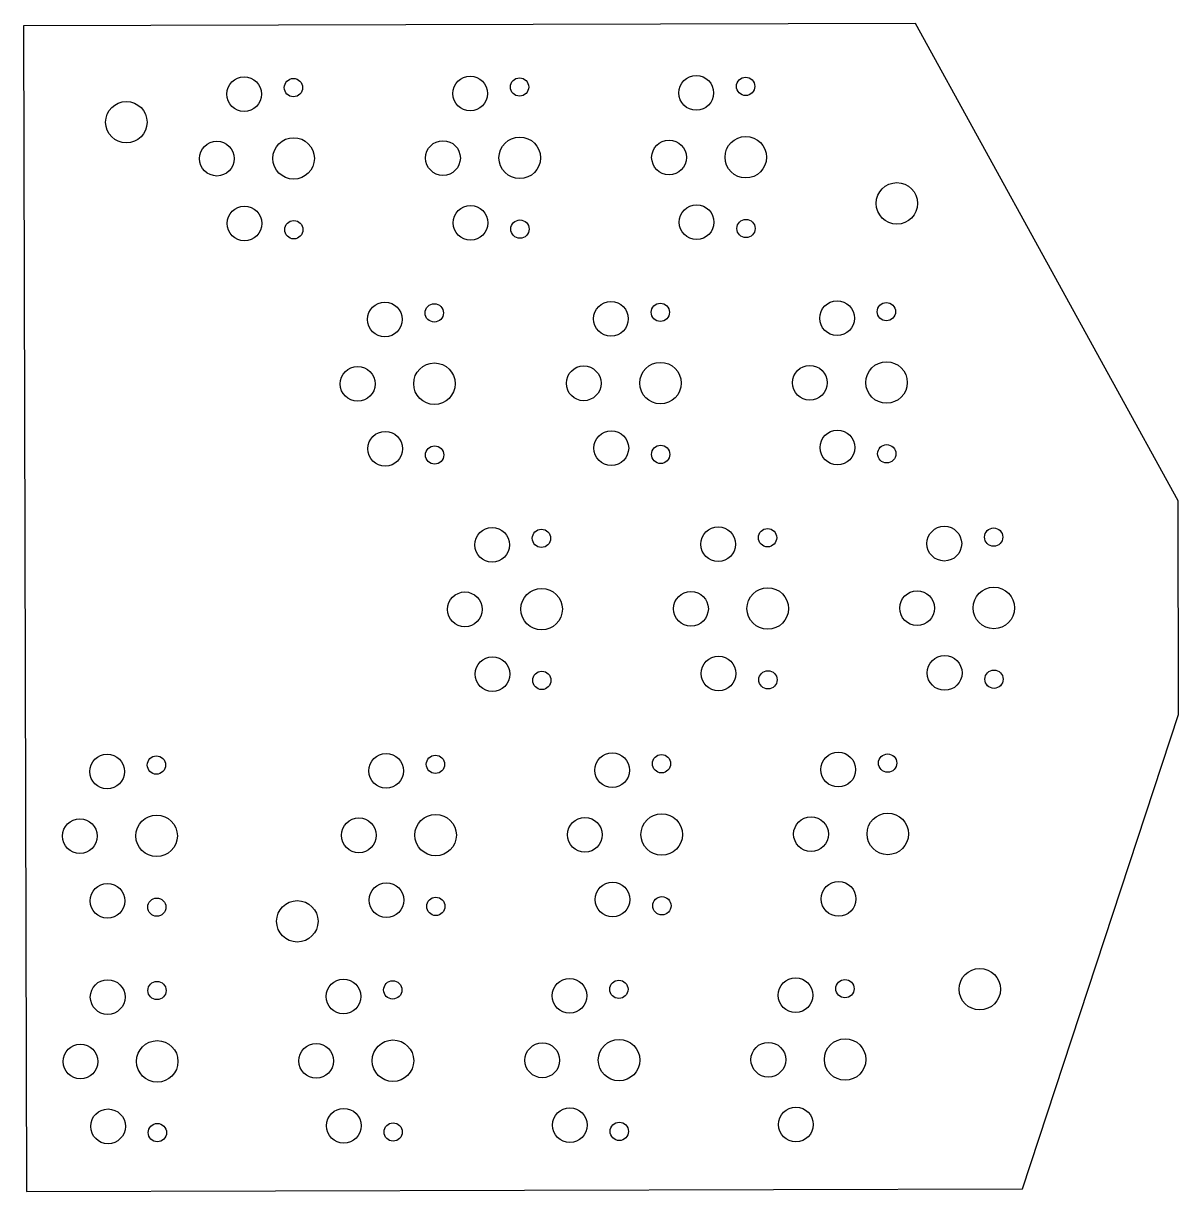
# Model space of a CAD drawing. Header units: millimetres. Extents: x 5.7 to 94.9, y 209.2 to 299.5.
import ezdxf

# ---------------------------------------------------------------- set-up
doc = ezdxf.new("R2010")
doc.units = ezdxf.units.MM
doc.layers.get('0').update_dxf_attribs({"linetype": 'CONTINUOUS'})

msp = doc.modelspace()

# ---------------------------------------------------------------- linework, layer by layer
msp.add_lwpolyline([(94.853, 246.081), (94.809, 262.581), (74.53, 299.45), (5.66, 299.267), (5.9, 209.242), (82.795, 209.447)], close=True)
for centre, radius in [((22.703, 293.985), 1.341), ((26.512, 294.489), 0.706), ((40.159, 294.031), 1.341), ((43.968, 294.535), 0.706), ((57.612, 294.078), 1.341), ((61.421, 294.582), 0.706), ((13.612, 291.817), 1.6), ((26.527, 289.021), 1.602), ((43.983, 289.067), 1.602), ((61.435, 289.114), 1.602), ((20.6, 289.005), 1.341), ((38.056, 289.051), 1.341), ((55.508, 289.098), 1.341), ((73.102, 285.55), 1.6), ((22.73, 284.001), 1.341), ((40.186, 284.048), 1.341), ((57.639, 284.094), 1.341), ((26.541, 283.517), 0.706), ((43.997, 283.564), 0.706), ((61.45, 283.61), 0.706), ((33.573, 276.59), 1.341), ((51.026, 276.636), 1.341), ((54.835, 277.14), 0.706), ((68.482, 276.682), 1.341), ((72.291, 277.186), 0.706), ((37.382, 277.094), 0.706), ((31.47, 271.61), 1.341), ((37.397, 271.625), 1.602), ((48.922, 271.656), 1.341), ((54.849, 271.672), 1.602), ((66.378, 271.702), 1.341), ((72.305, 271.718), 1.602), ((33.6, 266.606), 1.341), ((51.052, 266.652), 1.341), ((68.508, 266.699), 1.341), ((37.411, 266.122), 0.706), ((54.864, 266.168), 0.706), ((72.32, 266.215), 0.706), ((41.85, 259.184), 1.341), ((45.659, 259.688), 0.706), ((59.306, 259.23), 1.341), ((63.115, 259.734), 0.706), ((76.762, 259.277), 1.341), ((80.571, 259.781), 0.706), ((39.747, 254.204), 1.341), ((45.674, 254.219), 1.602), ((57.203, 254.25), 1.341), ((63.13, 254.266), 1.602), ((74.659, 254.297), 1.341), ((80.586, 254.312), 1.602), ((41.877, 249.2), 1.341), ((59.333, 249.246), 1.341), ((76.789, 249.293), 1.341), ((45.688, 248.716), 0.706), ((63.144, 248.762), 0.706), ((80.6, 248.809), 0.706), ((12.125, 241.677), 1.341), ((15.934, 242.181), 0.706), ((33.666, 241.734), 1.341), ((37.475, 242.238), 0.706), ((51.119, 241.78), 1.341), ((54.927, 242.284), 0.706), ((68.575, 241.827), 1.341), ((72.383, 242.331), 0.706), ((15.948, 236.713), 1.602), ((37.489, 236.77), 1.602), ((54.942, 236.816), 1.602), ((66.471, 236.847), 1.341), ((72.398, 236.863), 1.602), ((10.021, 236.697), 1.341), ((31.563, 236.754), 1.341), ((49.015, 236.8), 1.341), ((12.151, 231.693), 1.341), ((33.693, 231.75), 1.341), ((51.145, 231.797), 1.341), ((68.601, 231.843), 1.341), ((15.963, 231.209), 0.706), ((37.504, 231.266), 0.706), ((54.957, 231.313), 0.706), ((26.81, 230.114), 1.6), ((79.503, 224.873), 1.6), ((12.171, 224.267), 1.341), ((30.372, 224.315), 1.341), ((34.18, 224.819), 0.706), ((47.828, 224.361), 1.341), ((51.636, 224.865), 0.706), ((65.28, 224.408), 1.341), ((69.089, 224.912), 0.706), ((15.98, 224.771), 0.706), ((69.103, 219.444), 1.602), ((10.068, 219.287), 1.341), ((15.995, 219.302), 1.602), ((28.268, 219.335), 1.341), ((34.195, 219.351), 1.602), ((45.724, 219.381), 1.341), ((51.651, 219.397), 1.602), ((63.177, 219.428), 1.341), ((12.198, 214.283), 1.341), ((30.398, 214.331), 1.341), ((47.854, 214.377), 1.341), ((65.307, 214.424), 1.341), ((16.009, 213.799), 0.706), ((34.21, 213.847), 0.706), ((51.666, 213.894), 0.706)]:
    msp.add_circle(centre, radius)

doc.saveas('drawing.dxf')
